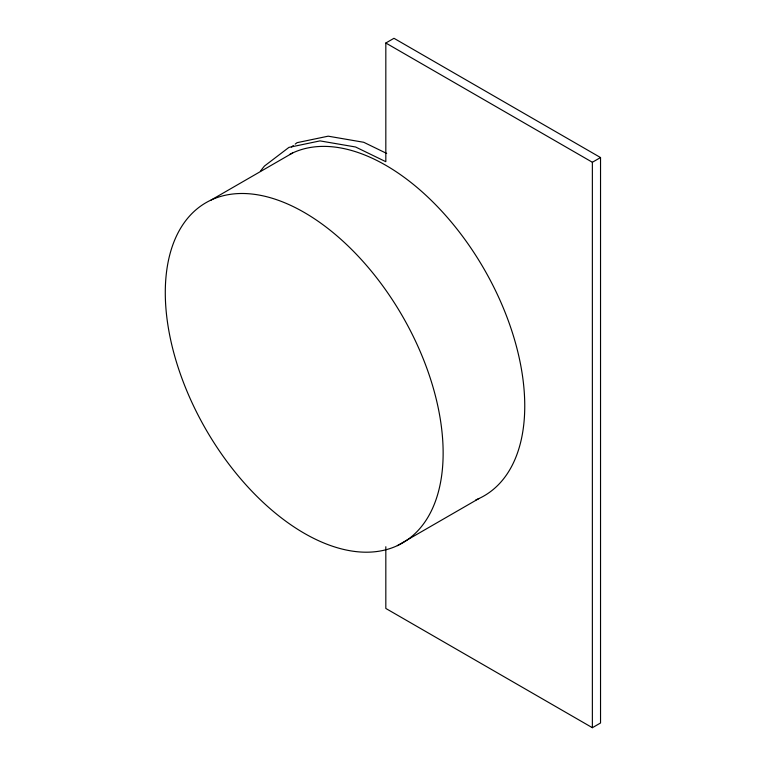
<?xml version="1.0" encoding="UTF-8"?>
<svg xmlns="http://www.w3.org/2000/svg" width="766" height="766" viewBox="0 0 766 766"><rect width="100%" height="100%" fill="white"/><g stroke="black" fill="none" stroke-linecap="round" stroke-linejoin="round"><path stroke-width="1.15" d="M291.453 146.976L293.33 145.54M295.216 144.104L297.093 142.667L328.174 136.176L363.735 142.285L386.686 153.439M260.411 171.268A199.955 115.446 60 0 1 264.471 166.04L288.935 147.388L320.016 140.896L355.577 146.995L385.825 161.703L385.825 43.011L393.983 38.3L600.534 157.547L600.534 722.989L592.367 727.7L385.825 608.453L385.825 546.732M211.081 200.05L292.698 152.932M385.825 43.011L592.367 162.258L600.534 157.547M397.343 545.651A196.469 113.425 60 0 0 346.921 244.861A196.469 113.425 60 0 0 168.376 328.04A196.469 113.425 60 0 0 397.343 545.651L478.961 498.532M592.367 162.258L592.367 727.7M289.529 154.512A196.469 113.425 60 0 1 488.852 277.598A196.469 113.425 60 0 1 475.83 499.892"/></g></svg>
